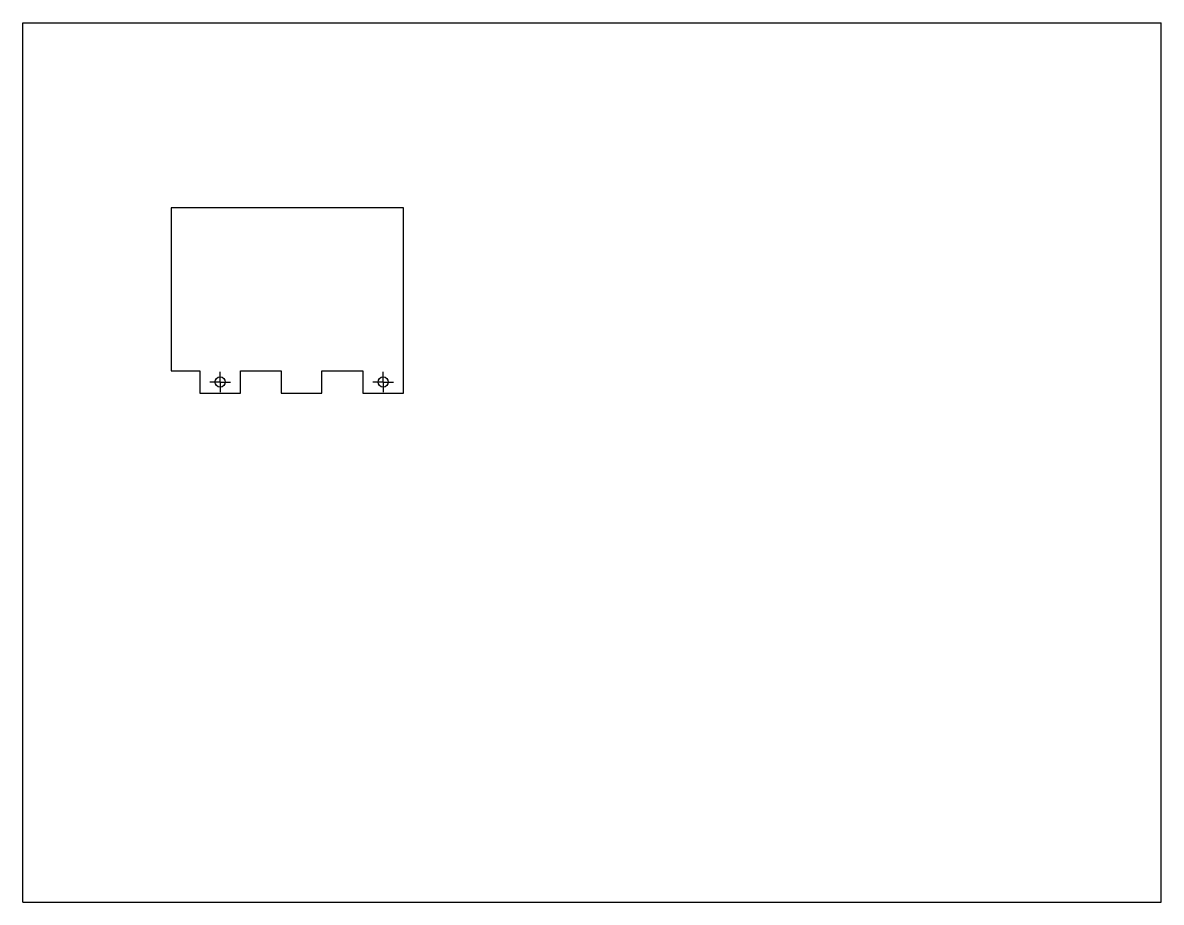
# Model space of a CAD drawing. Header units: inches. Extents: x 0 to 22, y 0 to 17.
import ezdxf

# ---------------------------------------------------------------- set-up
doc = ezdxf.new("R2010")
doc.units = ezdxf.units.IN
doc.header["$LTSCALE"] = 1.21
doc.header["$MEASUREMENT"] = 0
doc.linetypes.add('CENTER', pattern=[0.6, 0.375, -0.075, 0.075, -0.075])
doc.layers.get('0').update_dxf_attribs({"linetype": 'CONTINUOUS'})
doc.layers.add('02___PRT_ALL_AXES', color=7, linetype='CONTINUOUS')

msp = doc.modelspace()

# ---------------------------------------------------------------- linework, layer by layer
at = {"color": 7, "linetype": 'Continuous'}
for p, q in [((0, 0), (0, 17)), ((0, 17), (22, 17)), ((22, 0), (22, 17)), ((2.868, 13.423), (2.868, 10.273)), ((7.357, 13.423), (2.868, 13.423)), ((7.357, 9.84), (7.357, 13.423)), ((2.868, 10.273), (3.42, 10.273)), ((3.42, 10.273), (3.42, 9.84)), ((4.207, 10.273), (4.994, 10.273)), ((4.207, 9.84), (4.207, 10.273)), ((4.994, 10.273), (4.994, 9.84)), ((5.782, 10.273), (6.569, 10.273)), ((5.782, 9.84), (5.782, 10.273)), ((6.569, 10.273), (6.569, 9.84)), ((3.42, 9.84), (4.207, 9.84)), ((4.994, 9.84), (5.782, 9.84)), ((6.569, 9.84), (7.357, 9.84)), ((0, 0), (22, 0))]:
    msp.add_line(p, q, dxfattribs=at)
at = {"layer": '02___PRT_ALL_AXES', "color": 7, "linetype": 'CENTER'}
for p, q in [((3.813, 10.056), (3.813, 10.255)), ((6.963, 10.056), (6.963, 10.255)), ((3.813, 10.056), (3.615, 10.056)), ((3.813, 10.056), (4.012, 10.056)), ((3.813, 10.056), (3.813, 9.858)), ((6.963, 10.056), (6.764, 10.056)), ((6.963, 10.056), (7.161, 10.056)), ((6.963, 10.056), (6.963, 9.858))]:
    msp.add_line(p, q, dxfattribs=at)
at = {"layer": '02___PRT_ALL_AXES', "color": 7, "linetype": 'Continuous'}
for centre in [(3.813, 10.056), (6.963, 10.056)]:
    msp.add_circle(centre, 0.0984, dxfattribs=at)

doc.saveas('drawing.dxf')
